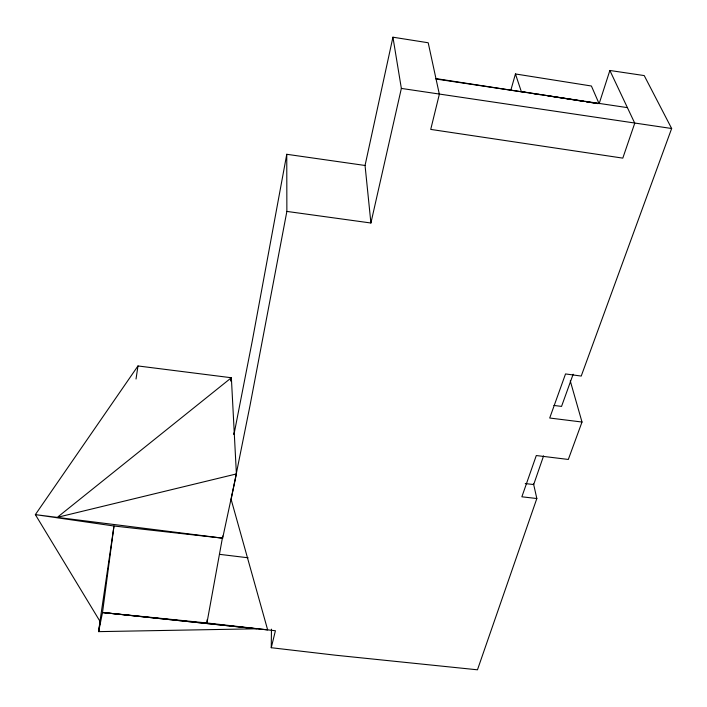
<?xml version="1.0" encoding="UTF-8"?>
<svg xmlns="http://www.w3.org/2000/svg" width="707" height="707" viewBox="0 0 707 707"><rect width="100%" height="100%" fill="white"/><g stroke="black" fill="none" stroke-linecap="round" stroke-linejoin="round"><path stroke-width="1.06" d="M533.449 483.5L536.834 498.523L477.464 669.803L335.472 655.212L271.258 647.718L271.461 629.15M99.97 622.92L98.626 631.634L99.979 621.329L35.35 514.625L137.98 365.952L231.366 377.75L236.403 473.937L222.661 538.168L113.986 526.008L102.515 612.509L256.606 628.797L98.626 631.634L102.515 612.509L206.939 622.982L222.776 535.968M231.18 381.046L231.366 377.75L58.133 516.702M207.151 619.686L206.939 622.982L275.412 630.741L271.258 647.718M99.979 621.329L113.986 526.008L35.35 514.625L222.661 538.168M136.027 379.014L137.98 365.952M230.8 381.002L231.366 377.75M286.759 154.285L286.865 211.42L370.91 223.005L365.051 165.473L286.759 154.285L252.258 341.057L233.973 434.522L234.388 432.366M286.865 211.42L250.031 405.447L231.127 499.398L267.661 629.902L102.515 612.509M365.051 165.473L392.933 37.197L428.203 42.765L439.347 94.243L430.731 129.408L622.805 158.129L634.753 123.186L609.867 70.479L644.218 75.578L671.65 128.506L581.225 376.062L565.529 373.941L549.71 418.023L582.011 422.035L568.322 459.453L536.295 455.538L521.863 496.8L536.834 498.523M370.91 223.005L401.355 88.419L392.933 37.197M510.922 89.895L515.447 73.961L591.406 86.007L599.129 103.761L609.867 70.479M543.586 455.882L533.688 484.551L525.239 483.57M573.156 374.215L561.544 406.401L553.899 405.447M58.045 517.171L236.403 473.937M219.992 554.394L248.104 557.788M671.65 128.506L401.355 88.419M436.06 79.034L627.409 107.632M435.627 78.539L526.096 92.493M533.732 93.669L535.906 94.004M538.089 94.34L540.272 94.676M547.898 95.852L583.876 101.401M586.05 101.737L598.042 103.584L586.165 101.72M584 101.384L521.298 91.539L515.447 73.961M570.257 380.861L582.011 422.035"/></g></svg>
